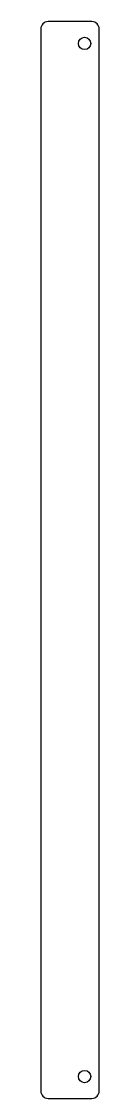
# Model space of a CAD drawing. Extents: x 0 to 16, y 0 to 295.
import ezdxf

# ---------------------------------------------------------------- set-up
doc = ezdxf.new("R2010")
doc.units = 0
doc.layers.get('0').update_dxf_attribs({"linetype": 'continuous'})

# ---------------------------------------------------------------- blocks, each defined once
blk = doc.blocks.new('SKETCH')
at = {"color": 7}
blk.add_lwpolyline([(2, 0), (14, 0, 0.414214), (16, 2), (16, 293, 0.414214), (14, 295), (2, 295, 0.414214), (0, 293), (0, 2, 0.414214)], format="xyb", close=True, dxfattribs=at)
for centre in [(12, 289), (12, 6)]:
    blk.add_circle(centre, 1.7, dxfattribs=at)

msp = doc.modelspace()

# ---------------------------------------------------------------- block references
at = {"color": 7}
msp.add_blockref('SKETCH', (0, 0), dxfattribs=at)

doc.saveas('drawing.dxf')
